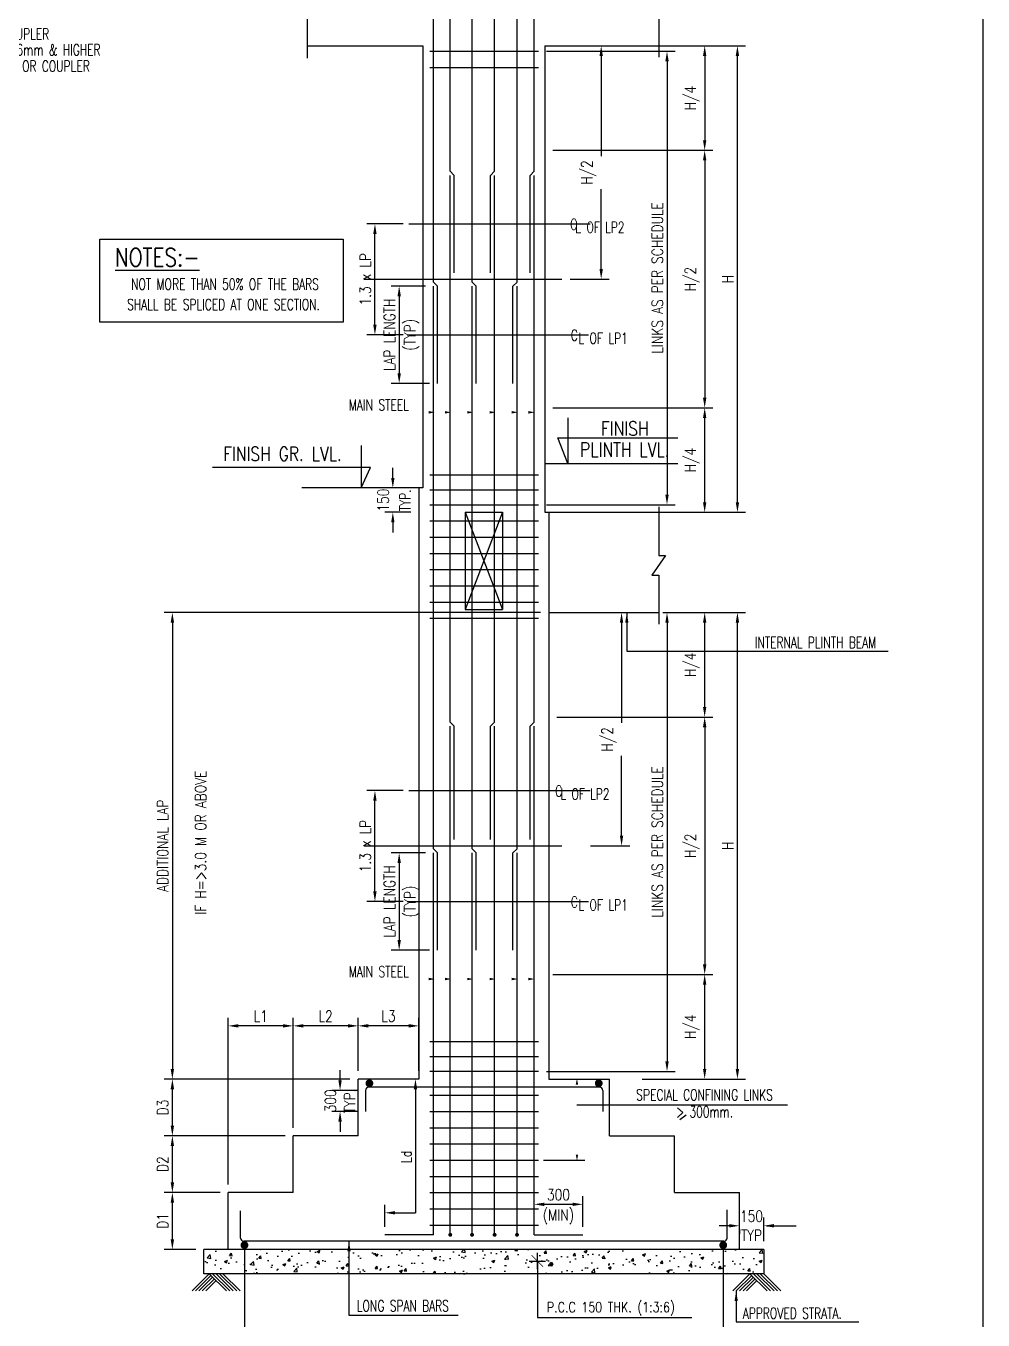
# Model space of a CAD drawing. Extents: x 482149 to 766876, y -388107 to -272741.
# Drawn here: x 722770 to 746368, y -328360 to -296451 of the extents above; entities that cross this region are included whole.
import ezdxf
from ezdxf.enums import TextEntityAlignment as Align
from ezdxf.lldxf.tags import DXFTag

# ---------------------------------------------------------------- set-up
doc = ezdxf.new("R2010")
doc.units = 0
doc.header["$LTSCALE"] = 500
doc.header["$MEASUREMENT"] = 0
doc.layers.get('DEFPOINTS').update_dxf_attribs({"color": 4})
for name, color, linetype in [('CEN', 8, 'CENTER'), ('COL', 1, 'Continuous'), ('DIM', 5, 'Continuous'), ('FOOT', 4, 'Continuous'), ('FRAME', 6, 'Continuous'), ('LINK', 2, 'Continuous'), ('P.C.C.', 8, 'Continuous'), ('RING', 4, 'Continuous'), ('S-CONCRET LINE', 4, 'Continuous'), ('S-R.C.C. PILE CAP', 40, 'Continuous'), ('S-REINFORCEMENT', 6, 'Continuous'), ('S-TEXT-1', 4, 'Continuous'), ('S-TITLE', 6, 'Continuous'), ('s_TITILE', 9, 'Continuous'), ('TXT', 4, 'Continuous'), ('TXT1', 2, 'Continuous')]:
    doc.layers.add(name, color=color, linetype=linetype)
doc.styles.add('ROMAND', font='simplex.shx')
doc.styles.add('ROMANS', font='simplex.shx', dxfattribs={"width": 0.8, "height": 275, "bigfont": 'bigfont.shx'})
tags = doc.linetypes.add('CENTER', pattern=[2, 1.25, -0.25, 0.25, -0.25]).pattern_tags.tags
tags[10:11] = [DXFTag(74, 4), DXFTag(75, 0), DXFTag(340, '0'), DXFTag(46, 1.0), DXFTag(50, 0.0), DXFTag(44, 0.0), DXFTag(45, 0.0)]
tags[8:9] = [DXFTag(74, 4), DXFTag(75, 0), DXFTag(340, '0'), DXFTag(46, 1.0), DXFTag(50, 0.0), DXFTag(44, 0.0), DXFTag(45, 0.0)]
tags[6:7] = [DXFTag(74, 4), DXFTag(75, 0), DXFTag(340, '0'), DXFTag(46, 1.0), DXFTag(50, 0.0), DXFTag(44, 0.0), DXFTag(45, 0.0)]
tags[4:5] = [DXFTag(74, 4), DXFTag(75, 0), DXFTag(340, '0'), DXFTag(46, 1.0), DXFTag(50, 0.0), DXFTag(44, 0.0), DXFTag(45, 0.0)]
doc.dimstyles.new('dim100', dxfattribs={"dimtxt": 250, "dimasz": 250, "dimexe": 200, "dimexo": 200, "dimgap": 100, "dimtad": 1, "dimdec": 0, "dimzin": 0, "dimdsep": 46, "dimtxsty": 'ROMANS', "dimcen": 0, "dimclrd": 5, "dimclre": 5, "dimclrt": 4, "dimadec": 0, "dimazin": 0, "dimtfac": 1, "dimtdec": 0, "dimtix": 1, "dimtofl": 0, "dimtmove": 2, "dimatfit": 3, "dimfxl": 0, "dimtolj": 1, "dimtzin": 0, "dimlwd": -1, "dimlwe": -1, "dimarcsym": 0})
doc.dimstyles.new('dim25', dxfattribs={"dimtxt": 250, "dimasz": 250, "dimexe": 200, "dimexo": 200, "dimgap": 100, "dimtad": 1, "dimdec": 0, "dimlfac": 0.25, "dimzin": 0, "dimdsep": 46, "dimtxsty": 'ROMANS', "dimcen": 0, "dimclrd": 5, "dimclre": 5, "dimclrt": 4, "dimadec": 0, "dimazin": 0, "dimtfac": 1, "dimtdec": 0, "dimtix": 1, "dimtofl": 0, "dimtmove": 2, "dimatfit": 3, "dimfxl": 0, "dimtolj": 1, "dimtzin": 0, "dimlwd": -1, "dimlwe": -1, "dimarcsym": 0})
doc.dimstyles.new('INT$7', dxfattribs={"dimtxt": 9, "dimasz": 8, "dimexe": 8, "dimexo": 3, "dimgap": 2, "dimtad": 1, "dimdec": 0, "dimzin": 0, "dimdsep": 46, "dimtxsty": 'ROMANS', "dimblk": 'DIMTICK', "dimcen": -0.25, "dimclrd": 5, "dimclre": 5, "dimclrt": 4, "dimadec": 0, "dimazin": 0, "dimtfac": 1, "dimtdec": 0, "dimtix": 1, "dimtofl": 0, "dimtmove": 2, "dimatfit": 3, "dimldrblk": 'DIMTICK', "dimfxl": 0, "dimtolj": 1, "dimtzin": 0, "dimarcsym": 0})

# ---------------------------------------------------------------- blocks, each defined once
blk = doc.blocks.new('*D225')
at = {"layer": 'DEFPOINTS', "color": 0}
for p in [(731816, -307844), (732399, -307844), (732459, -308444)]:
    blk.add_point(p, dxfattribs=at)
at = {"layer": 'DIM', "color": 5}
for p, q in [((731816, -307594), (731816, -307344)), ((732199, -307844), (731616, -307844)), ((732259, -308444), (731616, -308444)), ((731816, -308694), (731816, -308944))]:
    blk.add_line(p, q, dxfattribs=at)
for points in [[(731775, -307594), (731858, -307594), (731816, -307844)], [(731858, -308694), (731775, -308694), (731816, -308444)]]:
    blk.add_solid(points, dxfattribs=at)
at = {"layer": 'DIM', "color": 4, "insert": (731579, -308144), "char_height": 275, "attachment_point": 5, "rotation": 90, "style": 'ROMANS'}
blk.add_mtext('\\A1;150', dxfattribs=at)
blk = doc.blocks.new('*D226')
at = {"layer": 'DEFPOINTS', "color": 0}
for p in [(731375, -301332), (732267, -301332), (732267, -304068)]:
    blk.add_point(p, dxfattribs=at)
at = {"layer": 'DIM', "color": 5}
for p, q in [((732067, -301332), (731175, -301332)), ((731375, -303818), (731375, -301582)), ((732067, -304068), (731175, -304068))]:
    blk.add_line(p, q, dxfattribs=at)
for points in [[(731416, -301582), (731333, -301582), (731375, -301332)], [(731333, -303818), (731416, -303818), (731375, -304068)]]:
    blk.add_solid(points, dxfattribs=at)
at = {"layer": 'DIM', "color": 4, "insert": (731137, -302700), "char_height": 275, "attachment_point": 5, "rotation": 90, "style": 'ROMANS'}
blk.add_mtext('\\A1;1.3 x LP', dxfattribs=at)
blk = doc.blocks.new('*D228')
at = {"layer": 'DEFPOINTS', "color": 0}
for p in [(735985, -296944), (736952, -296944), (735985, -302694)]:
    blk.add_point(p, dxfattribs=at)
at = {"layer": 'DIM', "color": 5}
for p, q in [((736185, -296944), (737152, -296944)), ((736952, -297194), (736952, -299666)), ((736952, -302444), (736952, -300473)), ((736185, -302694), (737152, -302694))]:
    blk.add_line(p, q, dxfattribs=at)
for points in [[(736994, -297194), (736911, -297194), (736952, -296944)], [(736911, -302444), (736994, -302444), (736952, -302694)]]:
    blk.add_solid(points, dxfattribs=at)
at = {"layer": 'DIM', "color": 4, "insert": (736643, -300069), "char_height": 275, "attachment_point": 5, "rotation": 90, "style": 'ROMANS'}
blk.add_mtext('\\A1;H/2', dxfattribs=at)
blk = doc.blocks.new('*D229')
at = {"layer": 'DEFPOINTS', "color": 0}
for p in [(738314, -296944), (740311, -296944), (738314, -308444)]:
    blk.add_point(p, dxfattribs=at)
at = {"layer": 'DIM', "color": 5}
for p, q in [((738514, -296944), (740511, -296944)), ((740311, -308194), (740311, -297194)), ((738514, -308444), (740511, -308444))]:
    blk.add_line(p, q, dxfattribs=at)
for points in [[(740353, -297194), (740269, -297194), (740311, -296944)], [(740269, -308194), (740353, -308194), (740311, -308444)]]:
    blk.add_solid(points, dxfattribs=at)
at = {"layer": 'DIM', "color": 4, "insert": (740073, -302694), "char_height": 275, "attachment_point": 5, "rotation": 90, "style": 'ROMANS'}
blk.add_mtext('\\A1;H', dxfattribs=at)
blk = doc.blocks.new('*D234')
at = {"layer": 'DEFPOINTS', "color": 0}
for p in [(737761, -296944), (735559, -299519), (739504, -299519)]:
    blk.add_point(p, dxfattribs=at)
at = {"layer": 'DIM', "color": 5}
for p, q in [((737961, -296944), (739704, -296944)), ((739504, -297194), (739504, -299269)), ((735759, -299519), (739704, -299519))]:
    blk.add_line(p, q, dxfattribs=at)
for points in [[(739545, -297194), (739462, -297194), (739504, -296944)], [(739462, -299269), (739545, -299269), (739504, -299519)]]:
    blk.add_solid(points, dxfattribs=at)
at = {"layer": 'DIM', "color": 4, "insert": (739194, -298231), "char_height": 275, "attachment_point": 5, "rotation": 90, "style": 'ROMANS'}
blk.add_mtext('\\A1;H/4', dxfattribs=at)
blk = doc.blocks.new('*D235')
at = {"layer": 'DEFPOINTS', "color": 0}
for p in [(735559, -299519), (735559, -305869), (739504, -305869)]:
    blk.add_point(p, dxfattribs=at)
at = {"layer": 'DIM', "color": 5}
for p, q in [((735759, -299519), (739704, -299519)), ((739504, -299769), (739504, -305619)), ((735759, -305869), (739704, -305869))]:
    blk.add_line(p, q, dxfattribs=at)
for points in [[(739545, -299769), (739462, -299769), (739504, -299519)], [(739462, -305619), (739545, -305619), (739504, -305869)]]:
    blk.add_solid(points, dxfattribs=at)
at = {"layer": 'DIM', "color": 4, "insert": (739194, -302694), "char_height": 275, "attachment_point": 5, "rotation": 90, "style": 'ROMANS'}
blk.add_mtext('\\A1;H/2', dxfattribs=at)
blk = doc.blocks.new('*D240')
at = {"layer": 'DEFPOINTS', "color": 0}
for p in [(735407, -297077), (735407, -308257), (738575, -308257)]:
    blk.add_point(p, dxfattribs=at)
at = {"layer": 'DIM', "color": 5}
for p, q in [((735607, -297077), (738775, -297077)), ((738575, -297327), (738575, -308007)), ((735607, -308257), (738775, -308257))]:
    blk.add_line(p, q, dxfattribs=at)
for points in [[(738617, -297327), (738533, -297327), (738575, -297077)], [(738533, -308007), (738617, -308007), (738575, -308257)]]:
    blk.add_solid(points, dxfattribs=at)
at = {"layer": 'DIM', "color": 4, "insert": (738337, -302667), "char_height": 275, "attachment_point": 5, "rotation": 90, "style": 'ROMANS'}
blk.add_mtext('\\A1;LINKS AS PER SCHEDULE', dxfattribs=at)
blk = doc.blocks.new('*D242')
at = {"layer": 'DEFPOINTS', "color": 0}
for p in [(732819, -302868), (731972, -305268), (732919, -305268)]:
    blk.add_point(p, dxfattribs=at)
at = {"layer": 'DIM', "color": 5}
for p, q in [((732619, -302868), (731772, -302868)), ((731972, -303118), (731972, -305018)), ((732719, -305268), (731772, -305268))]:
    blk.add_line(p, q, dxfattribs=at)
for points in [[(732014, -303118), (731931, -303118), (731972, -302868)], [(731931, -305018), (732014, -305018), (731972, -305268)]]:
    blk.add_solid(points, dxfattribs=at)
at = {"layer": 'DIM', "color": 4, "char_height": 275, "attachment_point": 5, "rotation": 90, "style": 'ROMANS'}
for s, insert in [('\\A1;LAP LENGTH', (731735, -304068)), ('(TYP)', (732282, -304068))]:
    blk.add_mtext(s, dxfattribs=dict(at, insert=insert))
blk = doc.blocks.new('*D243')
at = {"layer": 'DEFPOINTS', "color": 0}
for p in [(735559, -305869), (739504, -305869), (737761, -308444)]:
    blk.add_point(p, dxfattribs=at)
at = {"layer": 'DIM', "color": 5}
for p, q in [((735759, -305869), (739704, -305869)), ((739504, -308194), (739504, -306119)), ((737961, -308444), (739704, -308444))]:
    blk.add_line(p, q, dxfattribs=at)
for points in [[(739545, -306119), (739462, -306119), (739504, -305869)], [(739462, -308194), (739545, -308194), (739504, -308444)]]:
    blk.add_solid(points, dxfattribs=at)
at = {"layer": 'DIM', "color": 4, "insert": (739194, -307156), "char_height": 275, "attachment_point": 5, "rotation": 90, "style": 'ROMANS'}
blk.add_mtext('\\A1;H/4', dxfattribs=at)
blk = doc.blocks.new('*D244')
at = {"layer": 'DEFPOINTS', "color": 0}
for p in [(726381, -325216), (727759, -325216), (727159, -326616)]:
    blk.add_point(p, dxfattribs=at)
at = {"layer": 'DIM', "color": 5}
for p, q in [((727559, -325216), (726181, -325216)), ((726381, -326366), (726381, -325466)), ((726959, -326616), (726181, -326616))]:
    blk.add_line(p, q, dxfattribs=at)
for points in [[(726423, -325466), (726339, -325466), (726381, -325216)], [(726339, -326366), (726423, -326366), (726381, -326616)]]:
    blk.add_solid(points, dxfattribs=at)
at = {"layer": 'DIM', "color": 4, "insert": (726143, -325916), "char_height": 275, "attachment_point": 5, "rotation": 90, "style": 'ROMANS'}
blk.add_mtext('\\A1;D1', dxfattribs=at)
blk = doc.blocks.new('*D245')
at = {"layer": 'DEFPOINTS', "color": 0}
for p in [(726381, -323816), (729359, -323816), (727759, -325216)]:
    blk.add_point(p, dxfattribs=at)
at = {"layer": 'DIM', "color": 5}
for p, q in [((729159, -323816), (726181, -323816)), ((726381, -324966), (726381, -324066)), ((727559, -325216), (726181, -325216))]:
    blk.add_line(p, q, dxfattribs=at)
for points in [[(726423, -324066), (726339, -324066), (726381, -323816)], [(726339, -324966), (726423, -324966), (726381, -325216)]]:
    blk.add_solid(points, dxfattribs=at)
at = {"layer": 'DIM', "color": 4, "insert": (726143, -324516), "char_height": 275, "attachment_point": 5, "rotation": 90, "style": 'ROMANS'}
blk.add_mtext('\\A1;D2', dxfattribs=at)
blk = doc.blocks.new('*D246')
at = {"layer": 'DEFPOINTS', "color": 0}
for p in [(726381, -322416), (730959, -322416), (729359, -323816)]:
    blk.add_point(p, dxfattribs=at)
at = {"layer": 'DIM', "color": 5}
for p, q in [((730759, -322416), (726181, -322416)), ((726381, -323566), (726381, -322666)), ((729159, -323816), (726181, -323816))]:
    blk.add_line(p, q, dxfattribs=at)
for points in [[(726423, -322666), (726339, -322666), (726381, -322416)], [(726339, -323566), (726423, -323566), (726381, -323816)]]:
    blk.add_solid(points, dxfattribs=at)
at = {"layer": 'DIM', "color": 4, "insert": (726143, -323116), "char_height": 275, "attachment_point": 5, "rotation": 90, "style": 'ROMANS'}
blk.add_mtext('\\A1;D3', dxfattribs=at)
blk = doc.blocks.new('*D247')
at = {"layer": 'DEFPOINTS', "color": 0}
for p in [(730959, -321105), (730959, -322416), (732459, -322416)]:
    blk.add_point(p, dxfattribs=at)
at = {"layer": 'DIM', "color": 5}
for p, q in [((730959, -322216), (730959, -320905)), ((732459, -322216), (732459, -320905)), ((732209, -321105), (731209, -321105))]:
    blk.add_line(p, q, dxfattribs=at)
for points in [[(731209, -321063), (731209, -321147), (730959, -321105)], [(732209, -321147), (732209, -321063), (732459, -321105)]]:
    blk.add_solid(points, dxfattribs=at)
at = {"layer": 'DIM', "color": 4, "insert": (731709, -320867), "char_height": 275, "attachment_point": 5, "style": 'ROMANS'}
blk.add_mtext('\\A1;L3', dxfattribs=at)
blk = doc.blocks.new('*D248')
at = {"layer": 'DEFPOINTS', "color": 0}
for p in [(729359, -321105), (730959, -322416), (729359, -323816)]:
    blk.add_point(p, dxfattribs=at)
at = {"layer": 'DIM', "color": 5}
for p, q in [((729359, -323616), (729359, -320905)), ((730959, -322216), (730959, -320905)), ((730709, -321105), (729609, -321105))]:
    blk.add_line(p, q, dxfattribs=at)
for points in [[(729609, -321063), (729609, -321147), (729359, -321105)], [(730709, -321147), (730709, -321063), (730959, -321105)]]:
    blk.add_solid(points, dxfattribs=at)
at = {"layer": 'DIM', "color": 4, "insert": (730159, -320867), "char_height": 275, "attachment_point": 5, "style": 'ROMANS'}
blk.add_mtext('\\A1;L2', dxfattribs=at)
blk = doc.blocks.new('*D249')
at = {"layer": 'DEFPOINTS', "color": 0}
for p in [(727759, -321105), (729359, -323816), (727759, -325216)]:
    blk.add_point(p, dxfattribs=at)
at = {"layer": 'DIM', "color": 5}
for p, q in [((727759, -325016), (727759, -320905)), ((729359, -323616), (729359, -320905)), ((729109, -321105), (728009, -321105))]:
    blk.add_line(p, q, dxfattribs=at)
for points in [[(728009, -321063), (728009, -321147), (727759, -321105)], [(729109, -321147), (729109, -321063), (729359, -321105)]]:
    blk.add_solid(points, dxfattribs=at)
at = {"layer": 'DIM', "color": 4, "insert": (728559, -320867), "char_height": 275, "attachment_point": 5, "style": 'ROMANS'}
blk.add_mtext('\\A1;L1', dxfattribs=at)
blk = doc.blocks.new('*D250')
at = {"layer": 'DEFPOINTS', "color": 0}
for p in [(740359, -325916), (740959, -326034), (740959, -326616)]:
    blk.add_point(p, dxfattribs=at)
at = {"layer": 'DIM', "color": 5}
for p, q in [((740109, -326034), (739859, -326034)), ((740959, -326416), (740959, -325834)), ((741209, -326034), (741459, -326034)), ((740359, -326116), (740359, -326234))]:
    blk.add_line(p, q, dxfattribs=at)
for points in [[(740109, -326076), (740109, -325992), (740359, -326034)], [(741209, -325992), (741209, -326076), (740959, -326034)]]:
    blk.add_solid(points, dxfattribs=at)
at = {"layer": 'DIM', "color": 4, "char_height": 275, "attachment_point": 5, "style": 'ROMANS'}
for s, insert in [('\\A1;150', (740659, -325796)), ('TYP', (740659, -326271))]:
    blk.add_mtext(s, dxfattribs=dict(at, insert=insert))
blk = doc.blocks.new('*D251')
at = {"layer": 'DEFPOINTS', "color": 0}
for p in [(736499, -325505), (735299, -326257), (736499, -326257)]:
    blk.add_point(p, dxfattribs=at)
at = {"layer": 'DIM', "color": 5}
for p, q in [((735299, -326057), (735299, -325305)), ((736499, -326057), (736499, -325305)), ((735549, -325505), (736249, -325505))]:
    blk.add_line(p, q, dxfattribs=at)
for points in [[(735549, -325464), (735549, -325547), (735299, -325505)], [(736249, -325547), (736249, -325464), (736499, -325505)]]:
    blk.add_solid(points, dxfattribs=at)
at = {"layer": 'DIM', "color": 4, "char_height": 275, "attachment_point": 5, "style": 'ROMANS'}
for s, insert in [('\\A1;300', (735899, -325268)), ('(MIN)', (735899, -325815))]:
    blk.add_mtext(s, dxfattribs=dict(at, insert=insert))
blk = doc.blocks.new('DIMTICK')
for p, q in [((-1, 0), (1, 0)), ((0, 1), (0, -1))]:
    blk.add_line(p, q)
at = {"color": 2, "const_width": 0.1}
blk.add_lwpolyline([(0.71, 0.71), (-0.71, -0.71)], dxfattribs=at)
blk = doc.blocks.new('*D252')
at = {"layer": 'DEFPOINTS', "color": 0}
for p in [(728158, -326319), (739961, -326319), (739961, -329124)]:
    blk.add_point(p, dxfattribs=at)
at = {"layer": 'DIM', "color": 5}
for p, q in [((728158, -326519), (728158, -329324)), ((739961, -326519), (739961, -329324)), ((728408, -329124), (739711, -329124))]:
    blk.add_line(p, q, dxfattribs=at)
for points in [[(728408, -329082), (728408, -329166), (728158, -329124)], [(739711, -329166), (739711, -329082), (739961, -329124)]]:
    blk.add_solid(points, dxfattribs=at)
at = {"layer": 'DIM', "color": 4, "insert": (734059, -328886), "char_height": 275, "attachment_point": 5, "style": 'ROMANS'}
blk.add_mtext('\\A1;SHORT SPAN BARS', dxfattribs=at)
blk = doc.blocks.new('*D253')
at = {"layer": 'DEFPOINTS', "color": 0}
for p in [(731375, -315304), (732267, -315304), (732267, -318040)]:
    blk.add_point(p, dxfattribs=at)
at = {"layer": 'DIM', "color": 5}
for p, q in [((732067, -315304), (731175, -315304)), ((731375, -317790), (731375, -315554)), ((732067, -318040), (731175, -318040))]:
    blk.add_line(p, q, dxfattribs=at)
for points in [[(731416, -315554), (731333, -315554), (731375, -315304)], [(731333, -317790), (731416, -317790), (731375, -318040)]]:
    blk.add_solid(points, dxfattribs=at)
at = {"layer": 'DIM', "color": 4, "insert": (731137, -316672), "char_height": 275, "attachment_point": 5, "rotation": 90, "style": 'ROMANS'}
blk.add_mtext('\\A1;1.3 x LP', dxfattribs=at)
blk = doc.blocks.new('*D254')
at = {"layer": 'DEFPOINTS', "color": 0}
for p in [(738371, -310916), (740311, -310916), (738314, -322416)]:
    blk.add_point(p, dxfattribs=at)
at = {"layer": 'DIM', "color": 5}
for p, q in [((738571, -310916), (740511, -310916)), ((740311, -322166), (740311, -311166)), ((738514, -322416), (740511, -322416))]:
    blk.add_line(p, q, dxfattribs=at)
for points in [[(740353, -311166), (740269, -311166), (740311, -310916)], [(740269, -322166), (740353, -322166), (740311, -322416)]]:
    blk.add_solid(points, dxfattribs=at)
at = {"layer": 'DIM', "color": 4, "insert": (740073, -316666), "char_height": 275, "attachment_point": 5, "rotation": 90, "style": 'ROMANS'}
blk.add_mtext('\\A1;H', dxfattribs=at)
blk = doc.blocks.new('*D255')
at = {"layer": 'DEFPOINTS', "color": 0}
for p in [(738371, -310916), (735407, -322229), (738575, -322229)]:
    blk.add_point(p, dxfattribs=at)
at = {"layer": 'DIM', "color": 5}
for p, q in [((738571, -310916), (738775, -310916)), ((738575, -311166), (738575, -321979)), ((735607, -322229), (738775, -322229))]:
    blk.add_line(p, q, dxfattribs=at)
for points in [[(738617, -311166), (738533, -311166), (738575, -310916)], [(738533, -321979), (738617, -321979), (738575, -322229)]]:
    blk.add_solid(points, dxfattribs=at)
at = {"layer": 'DIM', "color": 4, "insert": (738337, -316573), "char_height": 275, "attachment_point": 5, "rotation": 90, "style": 'ROMANS'}
blk.add_mtext('\\A1;LINKS AS PER SCHEDULE', dxfattribs=at)
blk = doc.blocks.new('*D256')
at = {"layer": 'DEFPOINTS', "color": 0}
for p in [(732819, -316840), (731972, -319240), (732919, -319240)]:
    blk.add_point(p, dxfattribs=at)
at = {"layer": 'DIM', "color": 5}
for p, q in [((732619, -316840), (731772, -316840)), ((731972, -317090), (731972, -318990)), ((732719, -319240), (731772, -319240))]:
    blk.add_line(p, q, dxfattribs=at)
for points in [[(732014, -317090), (731931, -317090), (731972, -316840)], [(731931, -318990), (732014, -318990), (731972, -319240)]]:
    blk.add_solid(points, dxfattribs=at)
at = {"layer": 'DIM', "color": 4, "char_height": 275, "attachment_point": 5, "rotation": 90, "style": 'ROMANS'}
for s, insert in [('\\A1;LAP LENGTH', (731735, -318040)), ('(TYP)', (732282, -318040))]:
    blk.add_mtext(s, dxfattribs=dict(at, insert=insert))
blk = doc.blocks.new('*D257')
at = {"layer": 'DEFPOINTS', "color": 0}
for p in [(735659, -310916), (726381, -322416), (730959, -322416)]:
    blk.add_point(p, dxfattribs=at)
at = {"layer": 'S-R.C.C. PILE CAP', "color": 5}
for p, q in [((735459, -310916), (726181, -310916)), ((726381, -311166), (726381, -322166)), ((730759, -322416), (726181, -322416))]:
    blk.add_line(p, q, dxfattribs=at)
for points in [[(726423, -311166), (726339, -311166), (726381, -310916)], [(726339, -322166), (726423, -322166), (726381, -322416)]]:
    blk.add_solid(points, dxfattribs=at)
at = {"layer": 'S-R.C.C. PILE CAP', "color": 4, "char_height": 275, "attachment_point": 5, "rotation": 90, "style": 'ROMANS'}
for s, insert in [('\\P IF H=>3.0 M OR ABOVE}', (726848, -316666)), ('\\A1;{ADDITI0NAL LAP', (726143, -316666))]:
    blk.add_mtext(s, dxfattribs=dict(at, insert=insert))
blk = doc.blocks.new('*D258')
at = {"layer": 'DEFPOINTS', "color": 0}
for p in [(731140, -322696), (730515, -323216), (731140, -323216)]:
    blk.add_point(p, dxfattribs=at)
at = {"layer": 'S-R.C.C. PILE CAP', "color": 5}
for p, q in [((730515, -322446), (730515, -322196)), ((730940, -322696), (730315, -322696)), ((730940, -323216), (730315, -323216)), ((730515, -323466), (730515, -323716))]:
    blk.add_line(p, q, dxfattribs=at)
for points in [[(730473, -322446), (730557, -322446), (730515, -322696)], [(730557, -323466), (730473, -323466), (730515, -323216)]]:
    blk.add_solid(points, dxfattribs=at)
at = {"layer": 'S-R.C.C. PILE CAP', "color": 4, "char_height": 275, "attachment_point": 5, "rotation": 90, "style": 'ROMANS'}
for s, insert in [('\\A1;{300', (730277, -322956)), ('TYP.', (730752, -322956))]:
    blk.add_mtext(s, dxfattribs=dict(at, insert=insert))
blk = doc.blocks.new('*D259')
at = {"layer": 'DEFPOINTS', "color": 0}
for p in [(735659, -313491), (735559, -319841), (739504, -319841)]:
    blk.add_point(p, dxfattribs=at)
at = {"layer": 'DIM', "color": 5}
for p, q in [((735859, -313491), (739704, -313491)), ((739504, -313741), (739504, -319591)), ((735759, -319841), (739704, -319841))]:
    blk.add_line(p, q, dxfattribs=at)
for points in [[(739545, -313741), (739462, -313741), (739504, -313491)], [(739462, -319591), (739545, -319591), (739504, -319841)]]:
    blk.add_solid(points, dxfattribs=at)
at = {"layer": 'DIM', "color": 4, "insert": (739194, -316666), "char_height": 275, "attachment_point": 5, "rotation": 90, "style": 'ROMANS'}
blk.add_mtext('\\A1;H/2', dxfattribs=at)
blk = doc.blocks.new('*D260')
at = {"layer": 'DEFPOINTS', "color": 0}
for p in [(735559, -319841), (739504, -319841), (737761, -322416)]:
    blk.add_point(p, dxfattribs=at)
at = {"layer": 'DIM', "color": 5}
for p, q in [((735759, -319841), (739704, -319841)), ((739504, -322166), (739504, -320091)), ((737961, -322416), (739704, -322416))]:
    blk.add_line(p, q, dxfattribs=at)
for points in [[(739545, -320091), (739462, -320091), (739504, -319841)], [(739462, -322166), (739545, -322166), (739504, -322416)]]:
    blk.add_solid(points, dxfattribs=at)
at = {"layer": 'DIM', "color": 4, "insert": (739194, -321129), "char_height": 275, "attachment_point": 5, "rotation": 90, "style": 'ROMANS'}
blk.add_mtext('\\A1;H/4', dxfattribs=at)
blk = doc.blocks.new('*D261')
at = {"layer": 'DEFPOINTS', "color": 0}
for p in [(736487, -310916), (737455, -310916), (736487, -316666)]:
    blk.add_point(p, dxfattribs=at)
at = {"layer": 'DIM', "color": 5}
for p, q in [((736687, -310916), (737655, -310916)), ((737455, -311166), (737455, -313638)), ((737455, -316416), (737455, -314445)), ((736687, -316666), (737655, -316666))]:
    blk.add_line(p, q, dxfattribs=at)
for points in [[(737496, -311166), (737413, -311166), (737455, -310916)], [(737413, -316416), (737496, -316416), (737455, -316666)]]:
    blk.add_solid(points, dxfattribs=at)
at = {"layer": 'DIM', "color": 4, "insert": (737145, -314042), "char_height": 275, "attachment_point": 5, "rotation": 90, "style": 'ROMANS'}
blk.add_mtext('\\A1;H/2', dxfattribs=at)
blk = doc.blocks.new('*D262')
at = {"layer": 'DEFPOINTS', "color": 0}
for p in [(738271, -310916), (739504, -310916), (735659, -313491)]:
    blk.add_point(p, dxfattribs=at)
at = {"layer": 'DIM', "color": 5}
for p, q in [((738471, -310916), (739704, -310916)), ((739504, -313241), (739504, -311166)), ((735859, -313491), (739704, -313491))]:
    blk.add_line(p, q, dxfattribs=at)
for points in [[(739545, -311166), (739462, -311166), (739504, -310916)], [(739462, -313241), (739545, -313241), (739504, -313491)]]:
    blk.add_solid(points, dxfattribs=at)
at = {"layer": 'DIM', "color": 4, "insert": (739194, -312204), "char_height": 275, "attachment_point": 5, "rotation": 90, "style": 'ROMANS'}
blk.add_mtext('\\A1;H/4', dxfattribs=at)
blk = doc.blocks.new('zw$155A')
at = {"layer": 's_TITILE', "color": 1}
blk.add_lwpolyline([(1300, 800), (78500, 800), (78500, 57200), (1300, 57200)], close=True, dxfattribs=at)

msp = doc.modelspace()

# ---------------------------------------------------------------- hatches: boundary and pattern name
at = {"layer": 'P.C.C.'}
h = msp.add_hatch(dxfattribs=at)
h.set_pattern_fill('AR-CONC', color=256, scale=100, style=0)
h.set_pattern_definition([(50, (42724.9, -415585.4), (717.2602, -62.75213), [75, -825]), (355, (42724.9, -415585.4), (-138.7513, 752.1921), [60, -660]), (100.4514, (42784.7, -415590.66), (578.5094, 689.43954), [63.7402, -701.1421]), (46.1842, (42724.9, -415385.4), (1067.241, -165.519), [112.5, -1237.5]), (96.6356, (42813.8, -415399.2), (934.6627, 974.1179), [95.6103, -1051.713]), (351.1842, (42724.9, -415385.4), (934.662, 974.1186), [90, -990]), (21, (42824.9, -415435.4), (596.90705, -402.6189), [75, -825]), (326, (42824.9, -415435.4), (243.3153, 725.15005), [60, -660]), (71.4514, (42874.64, -415469), (840.2226, 322.5305), [63.7402, -701.1421]), (37.5, (42724.9, -415585.43), (12.159855, 332.89385), [0, -652, 0, -670, 0, -662.5]), (7.5, (42724.9, -415585.43), (263.06954, 394.41171), [0, -382, 0, -637, 0, -252.5]), (327.5, (42501.9, -415585.43), (533.82244, -22.55487), [0, -250, 0, -780, 0, -1035]), (317.5, (42401.9, -415585.43), (583.18617, 100.10498), [0, -325, 0, -518, 0, -735])])
h.paths.add_polyline_path([(732014.282, -326616.01), (732014.282, -327216.01), (740959.395, -327216.01), (740959.395, -326616.01)])
h.paths.add_polyline_path([(732014.282, -327216.01), (732014.282, -326616.01), (727159.395, -326616.01), (727159.395, -327216.01)])

# ---------------------------------------------------------------- linework, layer by layer
at = {"layer": 'CEN'}
for p, q in [((732210.221, -301332.28), (736680.221, -301332.28)), ((731106.421, -302693.833), (735984.783, -302693.833)), ((732167.395, -304067.678), (736637.395, -304067.678)), ((732210.221, -315304.458), (736680.221, -315304.458)), ((731106.421, -316666.01), (735984.783, -316666.01)), ((732167.395, -318039.855), (736637.395, -318039.855))]:
    msp.add_line(p, q, dxfattribs=at)
at = {"layer": 'CEN', "linetype": 'Continuous'}
msp.add_line((735529.162, -324416.01), (736548.162, -324416.01), dxfattribs=at)
at = {"layer": 'COL', "linetype": 'Continuous', "const_width": 48}
for points in [[(733207.171, -326257.01, 1), (733255.171, -326257.01, 1)], [(733745.588, -326257.01, 1), (733793.588, -326257.01, 1)], [(734300.415, -326257.01, 1), (734348.415, -326257.01, 1)], [(734853.026, -326257.01, 1), (734901.026, -326257.01, 1)]]:
    msp.add_lwpolyline(points, format="xyb", close=True, dxfattribs=at)
at = {"layer": 'DIM', "color": 3, "linetype": 'Continuous'}
for p, q in [((735559.395, -307243.833), (738842.227, -307243.833)), ((732559.395, -307843.833), (729571.423, -307843.833))]:
    msp.add_line(p, q, dxfattribs=at)
at = {"layer": 'DIM'}
for p, q in [((733599.395, -308443.833), (734519.395, -310843.833)), ((734519.395, -308443.833), (733599.395, -310843.833)), ((736355.235, -323053.134), (741546.868, -323053.134)), ((741039.395, -326033.927), (741758.395, -326033.927))]:
    msp.add_line(p, q, dxfattribs=at)
at = {"layer": 'DIM', "color": 5}
for p, q in [((732360.53, -322416.01), (732173.53, -322416.01)), ((732373.53, -322666.01), (732373.53, -325714.223)), ((731619.395, -326057.01), (731619.395, -325514.223)), ((731869.395, -325714.223), (732373.53, -325714.223))]:
    msp.add_line(p, q, dxfattribs=at)
at = {"layer": 'DIM', "color": 8}
for points in [[(729702.297, -294311.212), (729702.297, -295500.424), (729868.662, -295500.424), (729535.933, -295987.241), (729702.297, -295987.241), (729702.297, -297244.257)], [(738370.582, -294330.872), (738370.582, -295688.835), (738536.947, -295688.835), (738204.218, -296175.652), (738370.582, -296175.652), (738370.582, -297222.789)], [(738370.582, -308310.058), (738370.582, -309505.334), (738536.947, -309505.334), (738204.218, -309992.151), (738370.582, -309992.151), (738370.582, -311201.974)]]:
    msp.add_lwpolyline(points, dxfattribs=at)
at = {"layer": 'DIM', "flags": 128}
for points in [[(732703.252, -305978.753, 61.213, 0, 0), (732856.182, -305978.753, 0, 0, 0), (730579.902, -305978.753, 0, 0, 0)], [(733103.752, -305978.753, 61.213, 0, 0), (733256.682, -305978.753, 0, 0, 0), (731497.402, -305978.753, 0, 0, 0)], [(733649.85, -305978.753, 61.213, 0, 0), (733802.78, -305978.753, 0, 0, 0), (732043.5, -305978.753, 0, 0, 0)], [(734200.692, -305978.753, 61.213, 0, 0), (734353.622, -305978.753, 0, 0, 0), (732438.342, -305978.753, 0, 0, 0)], [(734749.063, -305978.753, 61.213, 0, 0), (734901.993, -305978.753, 0, 0, 0), (732986.713, -305978.753, 0, 0, 0)], [(735160.342, -305978.753, 61.213, 0, 0), (735313.272, -305978.753, 0, 0, 0), (733397.992, -305978.753, 0, 0, 0)], [(732703.252, -319950.93, 61.213, 0, 0), (732856.182, -319950.93, 0, 0, 0), (730579.902, -319950.93, 0, 0, 0)], [(733103.752, -319950.93, 61.213, 0, 0), (733256.682, -319950.93, 0, 0, 0), (731497.402, -319950.93, 0, 0, 0)], [(733649.85, -319950.93, 61.213, 0, 0), (733802.78, -319950.93, 0, 0, 0), (732043.5, -319950.93, 0, 0, 0)], [(734200.692, -319950.93, 61.213, 0, 0), (734353.622, -319950.93, 0, 0, 0), (732438.342, -319950.93, 0, 0, 0)], [(734749.063, -319950.93, 61.213, 0, 0), (734901.993, -319950.93, 0, 0, 0), (732986.713, -319950.93, 0, 0, 0)], [(735160.342, -319950.93, 61.213, 0, 0), (735313.272, -319950.93, 0, 0, 0), (733397.992, -319950.93, 0, 0, 0)], [(736355.235, -324279.57, 61.213, 0, 0), (736355.235, -324432.5, 0, 0, 0), (736355.235, -323390.815, 0, 0, 0), (736355.235, -322403.13, 0, 61.213, 0), (736355.235, -322556.06, 0, 0, 0)]]:
    msp.add_lwpolyline(points, format="xyseb", dxfattribs=at)
at = {"layer": 'DIM', "color": 5}
for points in [[(732331.863, -322666.01), (732415.196, -322666.01), (732373.53, -322416.01)], [(731869.395, -325672.556), (731869.395, -325755.889), (731619.395, -325714.223)]]:
    msp.add_solid(points, dxfattribs=at)
at = {"layer": 'FOOT', "linetype": 'Continuous'}
msp.add_lwpolyline([(724592.797, -301711.548), (730591.673, -301711.548), (730591.673, -303752.132), (724592.797, -303752.132)], close=True, dxfattribs=at)
at = {"layer": 'FRAME'}
for centre, start, end in [((731220.002, -322696.01), 90, 180), ((736910.223, -322696.01), 0, 90), ((728139.395, -326336.01), 180, 270), ((739979.395, -326336.01), 270, 0)]:
    msp.add_arc(centre, 80, start, end, dxfattribs=at)
at = {"layer": 'LINK'}
for p, q in [((732726.658, -297077.217), (735407.204, -297077.217)), ((732726.658, -297477.217), (735407.204, -297477.217)), ((732726.658, -307520.345), (735407.204, -307520.345)), ((732726.658, -307888.67), (735407.204, -307888.67)), ((732726.658, -308256.995), (735407.204, -308256.995)), ((732726.658, -308656.995), (735407.204, -308656.995)), ((732726.658, -309056.995), (735407.204, -309056.995)), ((732726.658, -309456.995), (735407.204, -309456.995)), ((732726.658, -309856.995), (735407.204, -309856.995)), ((732726.658, -310256.995), (735407.204, -310256.995)), ((732726.658, -310656.995), (735407.204, -310656.995)), ((732726.658, -311056.995), (735407.204, -311056.995)), ((732726.658, -321492.523), (735407.204, -321492.523)), ((732726.658, -321860.848), (735407.204, -321860.848)), ((732726.658, -322222.684), (735407.204, -322222.684)), ((732726.658, -322816.01), (735407.204, -322816.01)), ((732726.658, -323216.01), (735407.204, -323216.01)), ((732726.658, -323616.01), (735407.204, -323616.01)), ((732726.658, -324016.01), (735407.204, -324016.01)), ((732726.658, -324416.01), (735407.204, -324416.01)), ((732726.658, -324816.01), (735407.204, -324816.01)), ((732726.658, -325216.01), (735407.204, -325216.01)), ((732726.658, -325616.01), (735407.204, -325616.01)), ((732726.658, -326016.01), (735407.204, -326016.01))]:
    msp.add_line(p, q, dxfattribs=at)
at = {"layer": 'RING', "linetype": 'Continuous'}
for p, q in [((726865.131, -327640.274), (727289.395, -327216.01)), ((726949.984, -327640.274), (727331.822, -327258.436)), ((727034.837, -327640.274), (727374.248, -327300.863)), ((727119.69, -327640.274), (727416.674, -327343.289)), ((727713.659, -327640.274), (727289.395, -327216.01)), ((727798.512, -327640.274), (727374.248, -327216.01)), ((727883.365, -327640.274), (727459.101, -327216.01)), ((727968.218, -327640.274), (727543.954, -327216.01)), ((728053.07, -327640.274), (727628.806, -327216.01)), ((740195.72, -327640.274), (740619.984, -327216.01)), ((740280.573, -327640.274), (740662.41, -327258.436)), ((740365.425, -327640.274), (740704.837, -327300.863)), ((740450.278, -327640.274), (740747.263, -327343.289)), ((741044.248, -327640.274), (740619.984, -327216.01)), ((741129.101, -327640.274), (740704.837, -327216.01)), ((741213.954, -327640.274), (740789.69, -327216.01)), ((741298.806, -327640.274), (740874.542, -327216.01)), ((741383.659, -327640.274), (740959.395, -327216.01)), ((727204.542, -327640.274), (727459.101, -327385.716)), ((740535.131, -327640.274), (740789.69, -327385.716))]:
    msp.add_line(p, q, dxfattribs=at)
at = {"layer": 'S-CONCRET LINE', "color": 130, "linetype": 'Continuous'}
for p, q in [((729702.297, -296943.833), (732559.395, -296943.833)), ((732559.395, -296943.833), (732559.395, -307843.833)), ((735559.395, -296943.833), (735559.395, -308443.833)), ((735559.395, -296943.833), (738370.582, -296943.833)), ((732459.395, -307843.833), (732459.395, -322416.01)), ((733599.395, -308443.833), (734519.395, -308443.833)), ((733599.395, -308443.833), (733599.395, -310843.833)), ((734519.395, -308443.833), (734519.395, -310843.833)), ((735559.395, -308443.833), (738370.582, -308443.833)), ((735659.395, -308443.833), (735659.395, -322416.01)), ((733599.395, -310843.833), (734519.395, -310843.833)), ((735659.395, -310916.01), (738370.582, -310916.01)), ((730959.395, -323816.01), (730959.395, -322416.01)), ((732459.395, -322416.01), (730959.395, -322416.01)), ((735659.395, -322416.01), (737159.395, -322416.01)), ((737159.395, -323816.01), (737159.395, -322416.01)), ((730959.395, -323816.01), (729359.395, -323816.01)), ((729359.395, -325216.01), (729359.395, -323816.01)), ((737159.395, -323816.01), (738759.395, -323816.01)), ((738759.395, -325216.01), (738759.395, -323816.01)), ((727759.395, -326616.01), (727759.395, -325216.01)), ((729359.395, -325216.01), (727759.395, -325216.01)), ((738759.395, -325216.01), (740359.395, -325216.01)), ((740359.395, -326616.01), (740359.395, -325216.01)), ((740959.395, -326616.01), (727159.395, -326616.01)), ((727159.395, -327216.01), (727159.395, -326616.01)), ((740959.395, -326616.01), (740959.395, -327216.01)), ((740959.395, -327216.01), (727159.395, -327216.01))]:
    msp.add_line(p, q, dxfattribs=at)
at = {"layer": 'S-REINFORCEMENT'}
for p, q in [((733231.171, -300035.862), (733231.171, -287718.833)), ((734324.415, -300035.862), (734324.415, -287718.833)), ((735299.395, -300035.862), (735299.395, -287718.833)), ((732819.395, -302767.678), (732819.395, -290251.112)), ((733769.588, -302767.678), (733769.588, -290251.112)), ((734877.026, -302767.678), (734877.026, -290251.112)), ((733331.171, -300135.862), (733231.171, -300035.862)), ((733231.171, -313615.995), (733231.171, -300135.862)), ((733331.171, -302535.862), (733331.171, -300135.862)), ((734224.415, -300135.862), (734324.415, -300035.862)), ((734224.415, -302535.862), (734224.415, -300135.862)), ((734324.415, -313615.995), (734324.415, -300135.862)), ((735199.395, -300135.862), (735299.395, -300035.862)), ((735199.395, -302535.862), (735199.395, -300135.862)), ((735299.395, -313615.995), (735299.395, -300135.862)), ((732919.395, -302867.678), (732819.395, -302767.678)), ((733869.588, -302867.678), (733769.588, -302767.678)), ((734777.026, -302867.678), (734877.026, -302767.678)), ((732819.395, -316739.86), (732819.395, -302867.678)), ((732919.395, -305267.678), (732919.395, -302867.678)), ((733769.588, -316739.86), (733769.588, -302867.678)), ((733869.588, -305267.678), (733869.588, -302867.678)), ((734777.026, -305267.678), (734777.026, -302867.678)), ((734877.026, -316739.86), (734877.026, -302867.678)), ((734324.415, -313615.995), (734324.415, -308543.004)), ((733331.171, -313715.995), (733231.171, -313615.995)), ((734224.415, -313715.995), (734324.415, -313615.995)), ((735199.395, -313715.995), (735299.395, -313615.995)), ((733231.171, -326257.01), (733231.171, -313715.995)), ((733331.171, -316508.04), (733331.171, -313715.995)), ((734224.415, -316508.04), (734224.415, -313715.995)), ((734324.415, -326257.01), (734324.415, -313715.995)), ((734324.415, -326257.01), (734324.415, -313715.995)), ((735199.395, -316508.04), (735199.395, -313715.995)), ((735299.395, -326257.01), (735299.395, -313715.995)), ((732919.395, -316839.855), (732819.395, -316739.855)), ((732819.395, -326257.01), (732819.395, -316839.855)), ((732919.395, -319239.855), (732919.395, -316839.855)), ((733869.588, -316839.855), (733769.588, -316739.855)), ((733769.588, -326257.01), (733769.588, -316839.855)), ((733869.588, -319239.855), (733869.588, -316839.855)), ((734777.026, -316839.855), (734877.026, -316739.855)), ((734777.026, -319239.855), (734777.026, -316839.855)), ((734877.026, -326257.01), (734877.026, -316839.855)), ((731140.002, -322696.01), (731140.002, -323216.01)), ((736910.223, -322616.01), (731220.002, -322616.01)), ((736990.223, -322696.01), (736990.223, -323216.01)), ((728059.395, -326336.01), (728059.395, -325668.132)), ((740059.395, -326336.01), (740059.395, -325643.133)), ((739979.395, -326416.01), (728139.395, -326416.01)), ((732819.395, -326257.01), (731619.395, -326257.01)), ((735299.395, -326257.01), (736499.395, -326257.01))]:
    msp.add_line(p, q, dxfattribs=at)
at = {"layer": 'S-REINFORCEMENT', "linetype": 'Continuous', "const_width": 96}
for points in [[(731190.164, -322521.072, -1), (731286.164, -322521.072, -1)], [(736940.061, -322521.072, 1), (736844.061, -322521.072, 1)], [(728109.558, -326510.948, 1), (728205.558, -326510.948, 1)], [(740009.233, -326510.948, -1), (739913.233, -326510.948, -1)]]:
    msp.add_lwpolyline(points, format="xyb", close=True, dxfattribs=at)
at = {"layer": 'TXT', "linetype": 'ByBlock'}
msp.add_line((738889.138, -323413.031), (739048.406, -323300.564), dxfattribs=at)
at = {"layer": 'TXT1'}
for points in [[(736133.088, -306116.586), (736133.088, -307243.833), (735887.542, -306607.11), (738844.909, -306607.11)], [(731034.947, -306793.261), (731034.947, -307843.833), (731264.551, -307335.027), (727369.406, -307335.027)]]:
    msp.add_lwpolyline(points, dxfattribs=at)

# ---------------------------------------------------------------- block references
at = {"xscale": 1.420454545454545, "yscale": 1.420454545454545, "zscale": 1.420454545454545}
msp.add_blockref('zw$155A', (634862.003, -356294.5), dxfattribs=at)

# ---------------------------------------------------------------- texts
at = {"layer": 'DIM', "color": 4, "style": 'ROMANS', "width": 0.8}
msp.add_text('P.C.C 150 THK. (1:3:6)', height=250, dxfattribs=at).set_placement((735614.44, -328165.338))
at = {"layer": 'DIM', "color": 4, "insert": (732148.53, -324336.51), "char_height": 250, "attachment_point": 5, "rotation": 90, "style": 'ROMANS'}
msp.add_mtext('\\A1;Ld', dxfattribs=at)
at = {"layer": 'S-TEXT-1', "linetype": 'ByBlock', "style": 'ROMANS', "width": 0.7}
for s, p in [('COUPLER', (722753.687, -296651.171)), ('FOR DIA 16mm & HIGHER', (722916.535, -297040.199)), ('LAPPING OR COUPLER', (722916.535, -297442.013)), ('C', (736273.153, -301343.727)), ('L OF LP2', (736921.153, -301417.727)), (' NOT MORE THAN 50% OF THE BARS', (727613.522, -302819.889)), ('SHALL BE SPLICED AT ONE SECTION.', (727641.999, -303322.477)), ('C', (736293.327, -304079.125)), ('L OF LP1', (737001.327, -304153.125)), ('MAIN STEEL', (731471.653, -305796.738)), ('C', (735903.691, -315315.905)), ('L OF LP2', (736551.691, -315389.905)), ('C', (736293.327, -318051.303)), ('L OF LP1', (737001.327, -318125.303)), ('MAIN STEEL', (731471.653, -319768.915)), ('SPECIAL CONFINING LINKS', (739500.9, -322808.587)), ('> 300mm.', (739500.9, -323223.609))]:
    msp.add_text(s, height=275, dxfattribs=at).set_placement(p, align=Align.MIDDLE)
at = {"layer": 'S-TEXT-1', "style": 'ROMANS', "width": 0.7}
msp.add_text('TYP.', height=275, rotation=90, dxfattribs=at).set_placement((732115.33, -308148.096), align=Align.MIDDLE)
msp.add_text('INTERNAL PLINTH BEAM', height=275, dxfattribs=at).set_placement((742234.528, -311653.551), align=Align.MIDDLE)
for s, p in [('LONG SPAN BARS', (730930.708, -328146.19)), ('APPROVED STRATA.', (740444.902, -328328.562))]:
    msp.add_text(s, height=275, dxfattribs=at).set_placement(p)
at = {"layer": 'S-TITLE', "style": 'ROMANS', "width": 0.8}
msp.add_text('%%UNOTES:-', height=450, dxfattribs=at).set_placement((726008.602, -302380.736), align=Align.CENTER)
at = {"layer": 'TXT1', "style": 'ROMAND', "width": 0.8}
for s, p in [('FINISH', (737533.998, -306377.091)), ('FINISH GR. LVL.', (729095.736, -307002.008)), ('PLINTH LVL.', (737533.998, -306898.769))]:
    msp.add_text(s, height=350, dxfattribs=at).set_placement(p, align=Align.MIDDLE)

# ---------------------------------------------------------------- dimensions: what is measured, and where the dimension line sits
at = {"layer": 'DIM'}
for base, p1, p2, angle, text, picture, middle in [((739503.513, -299518.833), (737760.517, -296943.833), (735559.395, -299518.833), 90, 'H/4', '*D234', (739193.989, -298231.333)), ((740310.984, -296943.833), (738314.088, -308443.833), (738314.088, -296943.833), 90, 'H', '*D229', (740073.484, -302693.833)), ((738574.996, -308256.995), (735407.204, -297077.217), (735407.204, -308256.995), 90, 'LINKS AS PER SCHEDULE', '*D240', (738337.496, -302667.106)), ((739503.513, -305868.833), (735559.395, -299518.833), (735559.395, -305868.833), 90, 'H/2', '*D235', (739193.989, -302693.833)), ((731374.527, -301332.28), (732267.395, -304067.678), (732267.395, -301332.28), 90, '1.3 x LP', '*D226', (731137.027, -302699.979)), ((731972.404, -305267.678), (732819.395, -302867.678), (732919.395, -305267.678), 90, 'LAP LENGTH\\X(TYP)', '*D242', (731972.404, -304067.678)), ((739503.513, -305868.833), (737760.517, -308443.833), (735559.395, -305868.833), 270, 'H/4', '*D243', (739193.989, -307156.333)), ((731816.482, -307843.833), (732459.395, -308443.833), (732399.395, -307843.833), 90, '150', '*D225', (731578.982, -308143.833)), ((738574.996, -322229.173), (738370.582, -310916.01), (735407.204, -322229.173), 90, 'LINKS AS PER SCHEDULE', '*D255', (738337.496, -316572.591)), ((739503.513, -310916.01), (735659.395, -313491.01), (738270.582, -310916.01), 270, 'H/4', '*D262', (739193.989, -312203.51)), ((740310.984, -310916.01), (738314.088, -322416.01), (738370.582, -310916.01), 90, 'H', '*D254', (740073.484, -316666.01)), ((739503.513, -319841.01), (735659.395, -313491.01), (735559.395, -319841.01), 90, 'H/2', '*D259', (739193.989, -316666.01)), ((731374.527, -315304.458), (732267.395, -318039.855), (732267.395, -315304.458), 90, '1.3 x LP', '*D253', (731137.027, -316672.156)), ((731972.404, -319239.855), (732819.395, -316839.855), (732919.395, -319239.855), 90, 'LAP LENGTH\\X(TYP)', '*D256', (731972.404, -318039.855)), ((739503.513, -319841.01), (737760.517, -322416.01), (735559.395, -319841.01), 270, 'H/4', '*D260', (739193.989, -321128.51)), ((726380.895, -322416.01), (729359.395, -323816.01), (730959.395, -322416.01), 90, 'D3', '*D246', (726143.395, -323116.01)), ((726380.895, -323816.01), (727759.395, -325216.01), (729359.395, -323816.01), 90, 'D2', '*D245', (726143.395, -324516.01)), ((726380.895, -325216.01), (727159.395, -326616.01), (727759.395, -325216.01), 90, 'D1', '*D244', (726143.395, -325916.01))]:
    dim = msp.add_linear_dim(base=base, p1=p1, p2=p2, angle=angle, text=text, dimstyle='dim25', dxfattribs=at)
    dim.commit()
    dim.dimension.update_dxf_attribs({"geometry": picture, "text_midpoint": middle})
for base, p1, p2, picture, middle in [((736952.215, -296943.833), (735984.783, -302693.833), (735984.783, -296943.833), '*D228', (736642.691, -300069.333)), ((737454.714, -310916.01), (736487.282, -316666.01), (736487.282, -310916.01), '*D261', (737145.19, -314041.51))]:
    dim = msp.add_linear_dim(base=base, p1=p1, p2=p2, angle=90, text='H/2', dimstyle='dim25', dxfattribs=at)
    dim.commit()
    dim.dimension.update_dxf_attribs({"geometry": picture, "text_midpoint": middle, "dimtype": 160})
for base, p1, p2, text, picture, middle in [((727759.395, -321104.927), (729359.395, -323816.01), (727759.395, -325216.01), 'L1', '*D249', (728559.395, -320867.427)), ((729359.395, -321104.927), (730959.395, -322416.01), (729359.395, -323816.01), 'L2', '*D248', (730159.395, -320867.427)), ((730959.395, -321104.927), (732459.395, -322416.01), (730959.395, -322416.01), 'L3', '*D247', (731709.395, -320867.427)), ((736499.395, -325505.427), (735299.395, -326257.01), (736499.395, -326257.01), '<>\\X(MIN)', '*D251', (735899.395, -325505.427)), ((740959.395, -326033.927), (740359.395, -325916.01), (740959.395, -326616.01), '<>\\XTYP', '*D250', (740659.395, -326033.927)), ((739961.233, -329123.927), (728157.558, -326319.448), (739961.233, -326319.448), 'SHORT SPAN BARS', '*D252', (734059.395, -328886.427))]:
    dim = msp.add_linear_dim(base=base, p1=p1, p2=p2, text=text, dimstyle='dim25', dxfattribs=at)
    dim.commit()
    dim.dimension.update_dxf_attribs({"geometry": picture, "text_midpoint": middle})
at = {"layer": 'S-R.C.C. PILE CAP'}
for base, p1, p2, text, picture, middle in [((726380.895, -322416.01), (735659.395, -310916.01), (730959.395, -322416.01), '{ADDITI0NAL LAP\\X\\P IF H=>3.0 M OR ABOVE}', '*D257', (726380.895, -316666.01)), ((730514.86, -323216.01), (731140.002, -322696.01), (731140.002, -323216.01), '{300\\XTYP.', '*D258', (730514.86, -322956.01))]:
    dim = msp.add_linear_dim(base=base, p1=p1, p2=p2, angle=90, text=text, dimstyle='dim100', override={"dimtxsty": 'ROMANS'}, dxfattribs=at)
    dim.commit()
    dim.dimension.update_dxf_attribs({"geometry": picture, "text_midpoint": middle})

# ---------------------------------------------------------------- leaders
at = {"layer": 'DIM'}
for points in [[(737583.895, -310917.61), (737583.895, -311869.61), (744024.069, -311869.61)], [(730735.03, -326416.01), (730735.03, -328240.927), (733430.131, -328240.927)], [(740280.573, -327640.274), (740280.573, -328405.427), (743300.108, -328405.427)]]:
    msp.add_leader(points, dimstyle='dim25', dxfattribs=at)
at = {"layer": 'TXT'}
msp.add_leader([(735380.208, -326903.427), (735380.208, -328292.927), (739186.708, -328292.927)], dimstyle='INT$7', override={"dimasz": 200, "dimgap": 2, "dimtad": 0}, dxfattribs=at)

doc.saveas('drawing.dxf')
